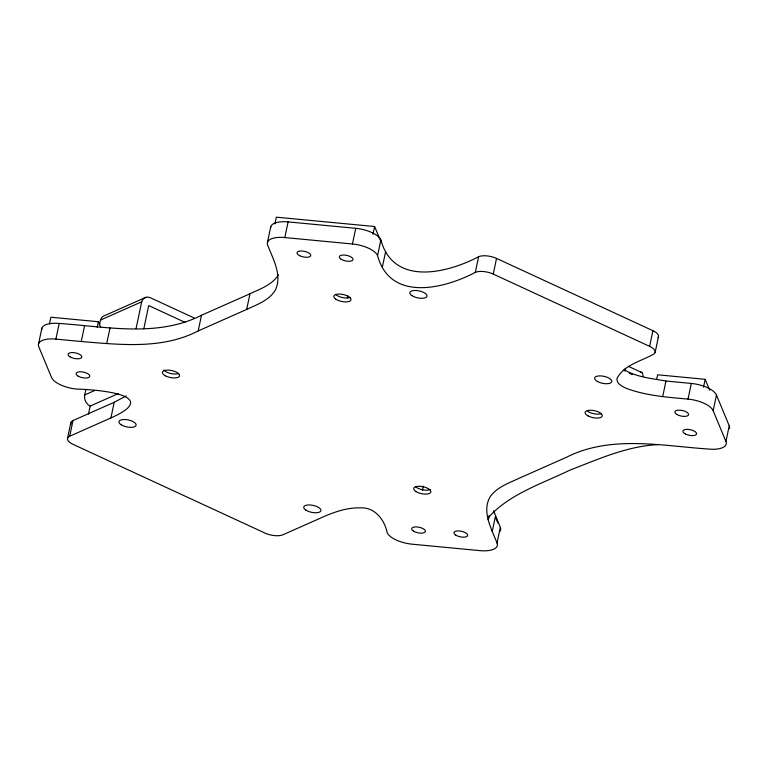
<?xml version="1.0" encoding="UTF-8"?>
<svg xmlns="http://www.w3.org/2000/svg" width="768" height="768" viewBox="0 0 768 768"><rect width="100%" height="100%" fill="white"/><g stroke="black" fill="none" stroke-linecap="round" stroke-linejoin="round"><path stroke-width="1.15" d="M38.563 343.843L41.866 328.186M49.44 323.923L50.861 317.213L98.41 321.725L100.675 327.178M493.584 510.797L500.323 527.357L497.021 543.014A21.898 8.909 11.9 0 1 479.885 550.627L412.253 544.205A21.898 8.909 11.9 0 1 387.13 532.589C384.528 519.648 374.794 507.149 360.538 507.859C347.894 507.494 335.597 511.526 324.125 516.499L282.912 534.778A13.142 5.347 11.9 0 1 264.979 533.078L73.085 444.374A13.142 5.347 11.9 0 1 69.696 436.224L110.909 417.936C163.843 394.502 95.28 389.491 76.675 389.088A21.898 8.909 11.9 0 1 51.542 377.472L38.765 346.723A21.898 8.909 11.9 0 1 55.901 339.11L59.203 323.453C106.109 326.611 157.421 337.661 201.494 315.264L249.974 293.76C260.15 288.922 272.122 284.966 278.342 274.877M55.901 339.11L81.264 341.52L84.566 325.862M67.555 438.221L70.858 422.563M69.696 436.224L72.998 420.557L114.211 402.278L126.288 395.894M97.229 327.322L98.41 321.725M88.474 414.115L90.163 406.07A8.765 6.97 66.1 0 1 84.71 394.954L85.699 390.269M99.514 324.758L100.502 320.074A8.765 6.97 66.1 0 1 104.822 315.533L146.026 297.254M106.723 343.546L110.026 327.878M110.909 417.936L114.211 402.278M136.032 328.704L141.715 301.795A8.765 6.97 66.1 0 1 150.355 297.734L194.4 318.096M143.808 328.81L148.704 305.568L185.232 322.445M81.264 341.52C120.144 344.669 162.173 349.622 198.202 330.931L201.494 315.264M198.202 330.931L246.682 309.418L249.974 293.76M267.475 242.294L270.778 226.637M274.925 223.891L276.336 217.181L374.611 226.512L380.909 241.642M246.682 309.418C257.098 304.474 269.482 300.384 275.51 289.757C282.365 274.896 272.918 258.883 267.677 245.165A21.898 8.909 11.9 0 1 284.813 237.562L288.115 221.904L355.747 228.317A21.898 8.909 11.9 0 1 380.87 239.933C393.475 286.512 447.36 273.226 478.608 256.714A13.142 5.347 11.9 0 1 496.541 258.413L652.906 330.691A13.142 5.347 11.9 0 1 658.022 337.603M497.021 543.014C491.53 528.797 481.123 510.95 490.608 496.09C497.299 487.171 508.291 483.331 518.026 478.762L566.506 457.258C610.579 434.861 661.891 445.91 708.797 449.069A21.898 8.909 11.9 0 0 725.933 441.466L713.155 410.717A21.898 8.909 11.9 0 0 688.032 399.101C667.344 397.229 646.157 395.722 626.515 388.435C622.445 386.563 616.541 383.962 616.944 378.595C623.654 365.155 640.694 361.315 652.992 354.509A13.142 5.347 11.9 0 0 649.603 346.349L493.248 274.08A13.142 5.347 11.9 0 0 475.315 272.371C444.058 288.883 390.182 302.179 377.568 255.6A21.898 8.909 11.9 0 0 352.445 243.984L355.747 228.317M347.347 297.888L347.798 295.757M372.96 234.336L374.611 226.512M377.568 255.6L380.87 239.933M382.368 267.13L385.661 251.462M422.41 490.426L423.302 486.154M475.315 272.371L478.608 256.714M493.248 274.08L496.541 258.413M489.235 515.443L488.294 519.917L488.698 517.133C509.856 493.786 541.901 483.754 569.626 470.246C598.128 459.302 627.053 446.074 657.974 444.643M492.23 531.485L495.533 515.827M649.603 346.349L652.906 330.691M655.133 352.502L658.435 336.845M656.678 379.267L657.619 374.794L705.168 379.306L709.699 390.202M662.669 396.691L665.971 381.034L691.325 383.443A21.898 8.909 11.9 0 1 716.458 395.059L729.235 425.808A21.898 8.909 11.9 0 1 729.437 428.678M688.032 399.101L691.325 383.443M703.517 387.139L705.168 379.306M713.155 410.717L716.458 395.059M725.933 441.466L729.235 425.808M100.502 320.074L141.715 301.795M84.71 394.954L94.474 390.624M90.163 406.07L118.358 393.562M284.813 237.562L352.445 243.984M665.971 381.034C651.84 378.432 636.624 377.261 624.077 369.658M628.32 366.307L641.904 372.595M629.146 373.123L632.285 374.573M495.562 517.536L497.808 522.941M70.982 424.282A13.142 5.347 11.9 0 1 72.998 420.557M41.702 329.578A21.898 8.909 11.9 0 1 59.203 323.453M270.614 228.029A21.898 8.909 11.9 0 1 288.115 221.904M500.323 527.357A21.898 8.909 11.9 0 1 499.834 531.504M178.387 373.613A8.765 3.562 11.9 0 1 163.728 369.926M601.229 413.674A8.765 3.562 11.9 0 1 587.587 411.168M430.224 489.562A8.765 3.562 11.9 0 1 415.363 486.49M640.512 371.952A10.954 4.915 -65.2 0 1 643.075 376.512M625.306 368.294A10.954 4.915 -65.2 0 1 624.97 371.194M350.342 297.37A8.765 3.562 11.9 0 1 335.482 294.298M676.762 414.413A7.008 2.851 11.9 0 0 688.339 415.238A7.008 2.851 11.9 0 0 680.102 410.17A7.008 2.851 11.9 0 0 676.762 414.413M685.555 434.074A7.008 2.851 11.9 0 0 696.547 434.054A7.008 2.851 11.9 0 0 687.072 429.35A7.008 2.851 11.9 0 0 685.555 434.074M413.568 531.168A7.008 2.851 11.9 0 0 425.155 532.003A7.008 2.851 11.9 0 0 416.918 526.925A7.008 2.851 11.9 0 0 413.568 531.168M455.837 535.181A7.008 2.851 11.9 0 0 467.424 536.016A7.008 2.851 11.9 0 0 459.187 530.938A7.008 2.851 11.9 0 0 455.837 535.181M341.174 259.286A7.008 2.851 11.9 0 0 352.762 260.122A7.008 2.851 11.9 0 0 344.525 255.053A7.008 2.851 11.9 0 0 341.174 259.286M299.712 255.725A7.008 2.851 11.9 0 0 310.714 255.706A7.008 2.851 11.9 0 0 301.229 251.002A7.008 2.851 11.9 0 0 299.712 255.725M77.99 376.051A7.008 2.851 11.9 0 0 89.568 376.877A7.008 2.851 11.9 0 0 81.331 371.808A7.008 2.851 11.9 0 0 77.99 376.051M70.003 356.832A7.008 2.851 11.9 0 0 81.581 357.658A7.008 2.851 11.9 0 0 73.344 352.589A7.008 2.851 11.9 0 0 70.003 356.832M165.437 375.83A8.765 3.562 11.9 0 0 179.472 376.166A8.765 3.562 11.9 0 0 168.115 370.118A8.765 3.562 11.9 0 0 165.437 375.83M588.317 416.045A8.765 3.562 11.9 0 0 602.198 416.179A8.765 3.562 11.9 0 0 590.563 410.227A8.765 3.562 11.9 0 0 588.317 416.045M415.766 491.414A8.765 3.562 11.9 0 0 430.406 492.806A8.765 3.562 11.9 0 0 420.691 486.346A8.765 3.562 11.9 0 0 415.766 491.414M335.894 299.222A8.765 3.562 11.9 0 0 350.534 300.614A8.765 3.562 11.9 0 0 340.819 294.154A8.765 3.562 11.9 0 0 335.894 299.222M121.027 424.666A8.765 3.562 11.9 0 0 135.667 426.048A8.765 3.562 11.9 0 0 125.952 419.587A8.765 3.562 11.9 0 0 121.027 424.666M305.808 510.077A8.765 3.562 11.9 0 0 320.458 511.469A8.765 3.562 11.9 0 0 310.733 505.008A8.765 3.562 11.9 0 0 305.808 510.077M597.638 381.6A8.765 3.562 11.9 0 0 611.683 381.936A8.765 3.562 11.9 0 0 600.336 375.888A8.765 3.562 11.9 0 0 597.638 381.6M411.907 295.622A8.765 3.562 11.9 0 0 426.547 297.005A8.765 3.562 11.9 0 0 416.832 290.544A8.765 3.562 11.9 0 0 411.907 295.622"/></g></svg>
